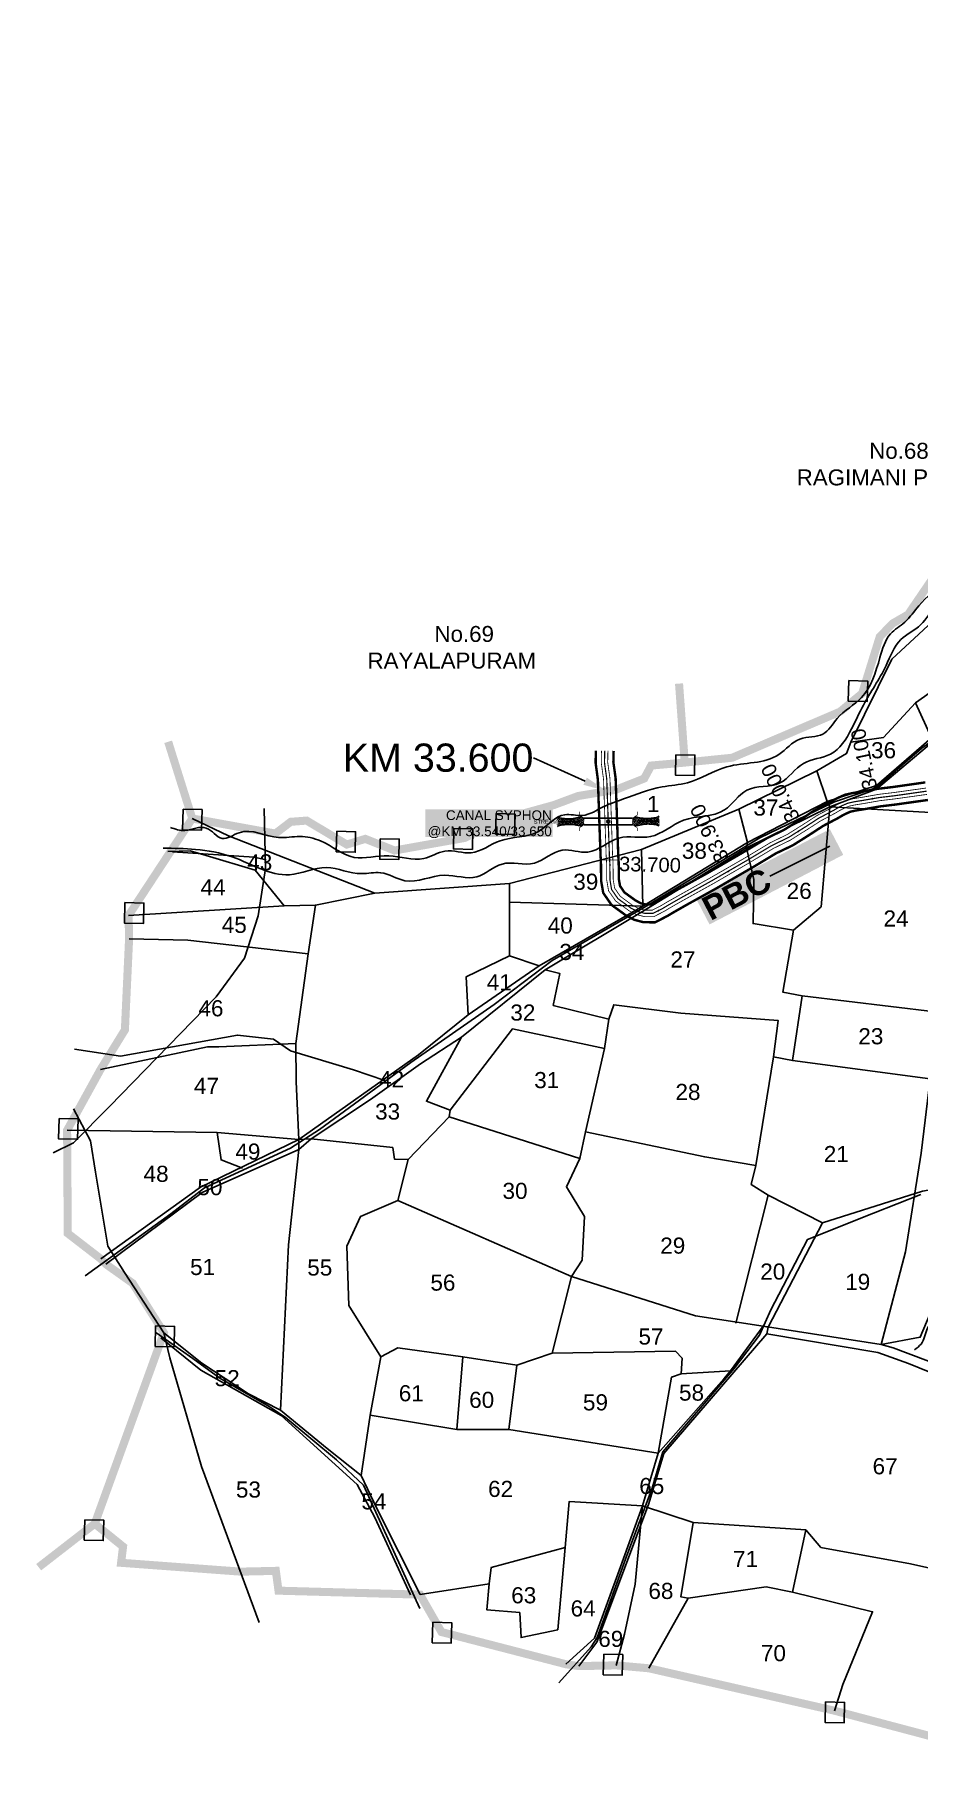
# Model space of a CAD drawing. Header units: inches. Extents: x 200003 to 248779, y 1594258 to 1607376.
# Drawn here: x 200003 to 201100, y 1599759 to 1601906 of the extents above; entities that cross this region are included whole.
import ezdxf
from ezdxf import colors
from ezdxf.entities.mleader import LeaderData, LeaderLine
from ezdxf.enums import TextEntityAlignment as Align
from ezdxf.math import Vec2, Vec3

# ---------------------------------------------------------------- set-up
doc = ezdxf.new("R2010")
doc.units = ezdxf.units.IN
doc.header["$LTSCALE"] = 15
doc.header["$MEASUREMENT"] = 0
doc.linetypes.add('DASHED2', pattern=[0.375, 0.25, -0.125])
doc.linetypes.add('HIDDEN2', pattern=[0.1875, 0.125, -0.0625])
for name, color, linetype in [('CANAL1', 7, 'Continuous'), ('CSMark', 72, 'Continuous'), ('PAPER SIZE', 5, 'Continuous'), ('PLOT', 7, 'Continuous'), ('PLOTS NO', 7, 'Continuous'), ('ROAD', 1, 'Continuous'), ('STREAM', 4, 'Continuous'), ('STRUCTURE', 5, 'Continuous'), ('TEXT', 1, 'Continuous'), ('text2', 7, 'Continuous'), ('VILLAGE BOUNDARY STONES', 1, 'Continuous'), ('VILLAGE BOUNDRY', 5, 'Continuous'), ('VILLAGE STONES', 240, 'Continuous')]:
    doc.layers.add(name, color=color, linetype=linetype)
doc.styles.get("Standard").update_dxf_attribs({"font": 'arial.ttf'})
doc.dimstyles.get("Standard").update_dxf_attribs({"dimtxt": 0.18, "dimasz": 0.18, "dimexe": 0.18, "dimexo": 0.0625, "dimgap": 0.09, "dimtad": 0, "dimtih": 1, "dimtoh": 1, "dimdec": 4, "dimzin": 0, "dimdsep": 46, "dimtxsty": 'Standard', "dimcen": 0.09, "dimadec": 0, "dimazin": 0, "dimtfac": 1, "dimtdec": 4, "dimtofl": 0, "dimtmove": 0, "dimatfit": 3, "dimfxl": 1, "dimtolj": 1, "dimtzin": 0, "dimarcsym": 0})

# ---------------------------------------------------------------- blocks, each defined once
blk = doc.blocks.new('UT')
at = {"layer": 'STRUCTURE'}
h = blk.add_hatch(dxfattribs=at)
h.set_pattern_fill('DASH', color=150, scale=8, angle=-39.6278, style=0)
h.set_pattern_definition([(320.372247933, (-4370.464, -6260.8811), (1.40800153113, 0.132407282), [1, -1])])
h.paths.add_polyline_path([(765163, 1700681.9), (765165.6, 1700680.6), (765167.2, 1700680.3), (765169.1, 1700680), (765172.4, 1700679.6), (765176.4, 1700679.3), (765179.5, 1700679.5), (765183.1, 1700679.9), (765187.7, 1700680.9), (765188.9, 1700681.2), (765193.1, 1700682.2), (765196.1, 1700680.2), (765196.1, 1700672.2), (765193.1, 1700670.2), (765190.5, 1700670.8), (765188.1, 1700671.3), (765185.5, 1700671.8), (765183.6, 1700672.1), (765181, 1700672.5), (765180.3, 1700672.5), (765178.5, 1700672.6), (765176.7, 1700672.6), (765174.6, 1700672.5), (765172.5, 1700672.3), (765170.4, 1700672), (765168.5, 1700671.7), (765166.1, 1700671.2), (765165, 1700670.8), (765163, 1700669.7)])
h.paths.add_polyline_path([(765259.1, 1700682.2), (765256.1, 1700680.2), (765256.1, 1700672.2), (765259.1, 1700670.2), (765261.9, 1700671), (765264.4, 1700671.6), (765266.4, 1700672), (765269.1, 1700672.5), (765272.7, 1700673), (765276.1, 1700673.1), (765278.6, 1700672.9), (765281.2, 1700672.7), (765283.9, 1700672.3), (765286.4, 1700671.9), (765288, 1700671.3), (765289.2, 1700670.6), (765289.1, 1700682.7), (765287.6, 1700681.8), (765285.7, 1700681.2), (765283, 1700680.7), (765281.2, 1700680.4), (765276.7, 1700679.9), (765272.7, 1700679.9), (765268.7, 1700680.3), (765264.8, 1700681), (765261.2, 1700681.7)])
at = {"layer": 'STRUCTURE', "color": 150, "const_width": 0.628}
for points in [[(765190.1, 1700688.2), (765190.1, 1700684.2), (765196.1, 1700680.2), (765256.1, 1700680.2), (765262.1, 1700684.2), (765262.1, 1700688.2)], [(765190.1, 1700664.2), (765190.1, 1700668.2), (765196.1, 1700672.2), (765256.1, 1700672.2), (765262.1, 1700668.2), (765262.1, 1700664.2)]]:
    blk.add_lwpolyline(points, dxfattribs=at)
at = {"layer": 'STRUCTURE', "color": 150}
for points in [[(765196.1, 1700680.2), (765256.1, 1700680.2)], [(765196.1, 1700672.2), (765256.1, 1700672.2)], [(765196.1, 1700672.2), (765256.1, 1700672.2)]]:
    blk.add_lwpolyline(points, dxfattribs=at)
at = {"layer": 'STRUCTURE', "color": 0}
blk.add_circle((765226.1, 1700676.2), 1.89, dxfattribs=at)
at = {"layer": 'STRUCTURE', "color": 150}
for points in [[(765163, 1700681.9), (765164.4, 1700681.1), (765167.9, 1700680.2), (765171.2, 1700679.8), (765176.1, 1700679.4), (765184.7, 1700680.3), (765193.1, 1700682.2)], [(765163, 1700669.7), (765164.3, 1700670.6), (765167.8, 1700671.6), (765171.2, 1700672.1), (765176, 1700672.6), (765184.7, 1700672), (765193.1, 1700670.2)], [(765289.1, 1700682.7), (765287.8, 1700681.9), (765284.3, 1700680.9), (765280.9, 1700680.4), (765276.1, 1700679.8), (765267.4, 1700680.5), (765259.1, 1700682.2)], [(765289.2, 1700670.6), (765287.8, 1700671.4), (765284.2, 1700672.3), (765280.9, 1700672.7), (765276.1, 1700673.1), (765267.4, 1700672.2), (765259.1, 1700670.2)]]:
    blk.add_spline(points, degree=3, dxfattribs=at)
at = {"layer": 'STRUCTURE', "color": 0}
blk.add_text('STREAM', height=5, dxfattribs=at).set_placement((765148.2, 1700675.8), align=Align.MIDDLE_CENTER)
for points in [[(765190.9, 1700676), (765164.2, 1700675.8)], [(765289.3, 1700676.7), (765265.4, 1700676.4)]]:
    blk.add_leader(points, dimstyle='Standard', override={"dimasz": 10, "dimgap": 0.09, "dimtad": 0}, dxfattribs=at)
blk = doc.blocks.new('PBC')
at = {"layer": 'STRUCTURE', "color": 5, "insert": (13.6, 8.7), "char_height": 30, "width": 181.057, "attachment_point": 1, "rotation": 325.6347, "bg_fill": 1, "box_fill_scale": 1.1, "bg_fill_color": 7, "bg_fill_true_color": 16777215, "bg_fill_transparency": 0}
blk.add_mtext('{\\fArial|b1|i0|c0|p34;\\C256;PBC}', dxfattribs=at)
at = {"layer": 'PAPER SIZE'}
blk.add_leader([(148.6, -102.5), (80.6, -54.7)], dimstyle='Standard', override={"dimasz": 40, "dimgap": 0.09, "dimtad": 0, "dimtfill": 2, "dimtfillclr": 5}, dxfattribs=at)

msp = doc.modelspace()

# ---------------------------------------------------------------- linework, layer by layer
at = {"color": 3}
for p in [(200950.7, 1600917.8), (200716.4, 1600882.4)]:
    msp.add_point(p, dxfattribs=at)
at = {"layer": 'CANAL1', "color": 200, "const_width": 3}
for points in [[(200699.5, 1601017.7), (200699.3, 1601015.6), (200699.1, 1601002.3), (200701.9, 1600981.7), (200704.8, 1600898.1), (200705.2, 1600887.8), (200705.7, 1600878.4), (200705.9, 1600856.5), (200708.5, 1600841.3), (200718.8, 1600826.4), (200736.9, 1600813.2), (200747.3, 1600807.8), (200758.5, 1600804.9), (200772.8, 1600804.7), (200787.9, 1600812.5), (200795.3, 1600816.9), (200812.3, 1600826.6), (200848.9, 1600846.9), (200870.6, 1600859.5), (200892.5, 1600872.1), (200922.8, 1600890.3), (200943.9, 1600900.4), (200956.6, 1600908.4), (200966.2, 1600914.5), (200981.4, 1600924.4), (200999.8, 1600934.1), (201005.1, 1600937.2), (201010.2, 1600939.8), (201015.2, 1600942), (201021.8, 1600943.5), (201032.1, 1600945.1), (201052.8, 1600948.7), (201071.1, 1600950.9), (201111.4, 1600956.6)], [(200721.5, 1601017.5), (200721.3, 1601014.6), (200721.1, 1601003.6), (200723.9, 1600983.6), (200726.8, 1600898.8), (200727.1, 1600888.8), (200727.7, 1600879.1), (200727.9, 1600858.4), (200729.4, 1600849.8), (200734.8, 1600841.9), (200748.6, 1600831.9), (200755.2, 1600828.4), (200761.4, 1600826.9), (200767.6, 1600826.8), (200777.2, 1600831.7), (200784.2, 1600835.9), (200801.6, 1600845.8), (200838.1, 1600866), (200859.6, 1600878.5), (200881.3, 1600891.1), (200912.4, 1600909.6), (200933.2, 1600919.7), (200944.9, 1600927.1), (200954.4, 1600933), (200970.3, 1600943.4), (200989.1, 1600953.4), (200994.6, 1600956.6), (201000.9, 1600959.7), (201008.3, 1600963), (201017.6, 1600965.1), (201028.4, 1600966.8), (201049.6, 1600970.5), (201068.3, 1600972.7), (201108.2, 1600978.4)]]:
    msp.add_lwpolyline(points, dxfattribs=at)
at = {"layer": 'CANAL1', "color": 5, "const_width": 1}
for points in [[(200706.5, 1601017.6), (200706.3, 1601015.3), (200706.1, 1601002.7), (200708.9, 1600982.3), (200711.8, 1600898.4), (200712.1, 1600888.1), (200712.7, 1600878.6), (200712.9, 1600857.1), (200715.1, 1600844), (200723.9, 1600831.3), (200740.6, 1600819.1), (200749.8, 1600814.3), (200759.5, 1600811.9), (200771.2, 1600811.7), (200784.5, 1600818.6), (200791.8, 1600823), (200808.9, 1600832.7), (200845.5, 1600853), (200867.1, 1600865.5), (200888.9, 1600878.1), (200919.5, 1600896.4), (200940.5, 1600906.6), (200952.8, 1600914.4), (200962.5, 1600920.4), (200977.9, 1600930.4), (200996.4, 1600940.2), (201001.7, 1600943.4), (201007.2, 1600946.1), (201013, 1600948.7), (201020.5, 1600950.4), (201030.9, 1600952), (201051.7, 1600955.7), (201070.2, 1600957.9), (201110.4, 1600963.5)], [(200714.5, 1601017.6), (200714.3, 1601014.9), (200714.1, 1601003.2), (200716.9, 1600983), (200719.8, 1600898.6), (200720.1, 1600888.5), (200720.7, 1600878.9), (200720.9, 1600857.8), (200722.7, 1600847.1), (200729.7, 1600837), (200744.9, 1600825.9), (200752.7, 1600821.9), (200760.5, 1600819.9), (200769.3, 1600819.8), (200780.6, 1600825.6), (200787.7, 1600829.9), (200805, 1600839.6), (200841.5, 1600860), (200863.1, 1600872.4), (200884.9, 1600885), (200915.7, 1600903.5), (200936.6, 1600913.6), (200948.6, 1600921.1), (200958.1, 1600927.1), (200973.8, 1600937.3), (200992.5, 1600947.2), (200997.9, 1600950.4), (201003.8, 1600953.4), (201010.5, 1600956.3), (201018.9, 1600958.2), (201029.6, 1600959.9), (201050.6, 1600963.6), (201069.2, 1600965.8), (201109.2, 1600971.4)]]:
    msp.add_lwpolyline(points, dxfattribs=at)
at = {"layer": 'CANAL1', "color": 1, "linetype": 'HIDDEN2', "ltscale": 4}
msp.add_lwpolyline([(200710.5, 1601017.6, 1.5, 1.5, 0), (200710.3, 1601015.1, 1.5, 1.5, 0), (200710.1, 1601002.9, 1.5, 1.5, 0), (200712.9, 1600982.6, 1.5, 1.5, 0), (200715.8, 1600898.5, 1.5, 1.5, 0), (200716.1, 1600888.3, 1.5, 1.5, 0), (200716.7, 1600878.7, 1.5, 1.5, 0), (200716.9, 1600857.5, 1.5, 1.5, 0), (200718.9, 1600845.5, 1.5, 1.5, 0), (200726.8, 1600834.1, 1.5, 1.5, 0), (200742.8, 1600822.5, 1.5, 1.5, 0), (200751.3, 1600818.1, 1.5, 1.5, 0), (200760, 1600815.9, 1.5, 1.5, 0), (200770.2, 1600815.8, 1.5, 1.5, 0), (200782.5, 1600822.1, 1.5, 1.5, 0), (200789.7, 1600826.4, 1.5, 1.5, 0), (200806.9, 1600836.2, 1.5, 1.5, 0), (200843.5, 1600856.5, 1.5, 1.5, 0), (200865.1, 1600869, 1.5, 1.5, 0), (200886.9, 1600881.6, 1.5, 1.5, 0), (200917.6, 1600900, 1.5, 1.5, 0), (200938.5, 1600910.1, 1.5, 1.5, 0), (200950.7, 1600917.8, 1.5, 1.5, 0), (200960.3, 1600923.8, 1.5, 1.5, 0), (200975.8, 1600933.9, 1.5, 1.5, 0), (200994.4, 1600943.7, 1.5, 1.5, 0), (200999.8, 1600946.9, 1.5, 1.5, 0), (201005.5, 1600949.8, 1.5, 1.5, 0), (201011.8, 1600952.5, 1.5, 1.5, 0), (201019.7, 1600954.3, 1.5, 1.5, 0), (201030.3, 1600956, 1.5, 1.5, 0), (201051.2, 1600959.6, 1.5, 1.5, 0), (201069.7, 1600961.8, 1.5, 1.5, 0), (201109.8, 1600967.5, 1.5, 1.5, 0)], format="xyseb", dxfattribs=at)
at = {"layer": 'PLOT'}
for points in [[(201015.6, 1601028.5), (201066.7, 1601131.3), (201139.3, 1601198.9)], [(200307.9, 1600199.2), (200318.2, 1600404.7), (200331, 1600522.7), (200330.8, 1600535.3), (200327.5, 1600606.8), (200327.3, 1600654.3), (200342.3, 1600765.8), (200351.5, 1600826.2), (200425.1, 1600840.8), (200592.1, 1600852.9), (200755.9, 1600895.3), (200876.6, 1600945), (200973.6, 1600992.6), (201010.5, 1601014.1), (201015.6, 1601028.5), (201056.1, 1601034), (201095.8, 1601077.2), (201167.4, 1601127.6)], [(201115.8, 1601033.9), (201095.8, 1601077.2)], [(200085, 1600387.2), (200208.8, 1600476), (200330.8, 1600535.3), (200479.4, 1600640.2), (200540.9, 1600689.9), (200629.1, 1600750.8), (200757.7, 1600825), (200887.4, 1600903.9), (200986.5, 1600954.7), (201047.7, 1600974.7), (201115.8, 1601033.9), (201162.1, 1601032.7)], [(201161.7, 1601027), (201118.5, 1601029.5), (201047.7, 1600970.1), (200989.8, 1600948.2), (200886.4, 1600897.1), (200757.4, 1600818), (200636.3, 1600745.7), (200532.8, 1600662.1), (200481.9, 1600629.2), (200419.9, 1600584.9), (200346, 1600535.9), (200331, 1600522.7), (200211, 1600469.7), (200091.5, 1600380.5)], [(200876.6, 1600945), (200887.4, 1600903.9), (200886.4, 1600897.1), (200895.2, 1600857.8), (200894.5, 1600803.2), (200944.6, 1600795.1), (200978.9, 1600824.1), (200989.8, 1600948.2), (200986.5, 1600954.7), (200973.6, 1600992.6)], [(200425.1, 1600840.8), (200243.6, 1600912.1), (200198.6, 1600933.6)], [(200989.8, 1600948.2), (201159.3, 1600938.6)], [(200312.6, 1600825.3), (200276.8, 1600869.4), (200215.9, 1600887.8), (200195.9, 1600893.5), (200168.3, 1600892.7)], [(200592.4, 1600829.6), (200757.7, 1600825), (200755.9, 1600895.3)], [(200592.1, 1600852.9), (200592.4, 1600829.6), (200592.2, 1600763.2)], [(200351.5, 1600826.2), (200312.6, 1600825.3), (200119.6, 1600813.3)], [(200342.3, 1600765.8), (200193, 1600782.8), (200120.2, 1600784.1)], [(200943.4, 1600633.5), (200955.3, 1600713.7), (200931.3, 1600718.1), (200944.6, 1600795.1)], [(200629.1, 1600750.8), (200592.2, 1600763.2), (200538.3, 1600737), (200540.9, 1600689.9)], [(200645.1, 1600270), (200669, 1600365.2), (200682.3, 1600385.4), (200685.3, 1600439.7), (200662.8, 1600476.4), (200679.3, 1600511.5), (200686.5, 1600544.6), (200709.9, 1600648.3), (200715.6, 1600684.7), (200646.6, 1600701.6), (200654.5, 1600741.3), (200636.3, 1600745.7)], [(200686.5, 1600544.6), (200834.4, 1600513.6), (200897.8, 1600503.1), (200919.9, 1600638), (200925.8, 1600682.8), (200804.7, 1600691.9), (200721.5, 1600702.4), (200715.6, 1600684.7)], [(200955.3, 1600713.7), (201120.6, 1600693.6), (201177.5, 1600689.1)], [(200327.3, 1600654.3), (200231.6, 1600650.3), (200217.6, 1600650.2), (200084.7, 1600622)], [(200669, 1600365.2), (200453.5, 1600459.7), (200466.5, 1600510.5), (200517.5, 1600563.2), (200518.6, 1600571.8), (200489.1, 1600582.8), (200532.8, 1600662.1)], [(200709.9, 1600648.3), (200596.1, 1600672.6), (200518.6, 1600571.8)], [(200919.9, 1600638), (200943.4, 1600633.5), (201114.3, 1600610.5), (201103, 1600518.4), (201083.8, 1600395.7), (201053.5, 1600280.7)], [(200330.8, 1600535.3), (200229.6, 1600543.8), (200043.3, 1600546.7)], [(200679.3, 1600511.5), (200517.5, 1600563.2)], [(200229.6, 1600543.8), (200234.3, 1600509.9), (200260.9, 1600499.7)], [(200330.8, 1600535.3), (200346, 1600535.9), (200447.4, 1600525.2), (200449.7, 1600510.7), (200466.5, 1600510.5)], [(200980.5, 1600431.8), (200913.1, 1600466.1), (200892, 1600479.5), (200897.8, 1600503.1)], [(200662.3, 1599884.1), (200697.7, 1599916.3), (200730, 1600004.9), (200757.4, 1600080.6), (200776.9, 1600145.9), (200858, 1600238.2), (200866.4, 1600248.4), (200906.8, 1600303.6), (200913.1, 1600302.5), (200980.5, 1600431.8), (201104.6, 1600471.2), (201184.4, 1600485.5), (201101.9, 1600289.8), (201053.5, 1600280.7), (200906.8, 1600303.6), (200823.2, 1600316.5), (200669, 1600365.2)], [(200408, 1600118.5), (200419.4, 1600193.3), (200432.7, 1600265.7), (200392.7, 1600329.3), (200390.5, 1600402.8), (200407.2, 1600439.7), (200453.5, 1600459.7)], [(200913.1, 1600466.1), (200873.1, 1600307.5)], [(200469.5, 1599970.3), (200425.3, 1600066.2), (200403.3, 1600107.1), (200308.7, 1600192.6), (200209.4, 1600249.2), (200159.4, 1600289.2)], [(200163.4, 1600295.5), (200210.6, 1600257.6), (200268.4, 1600219.7), (200307.9, 1600199.2), (200365.8, 1600151.8), (200408, 1600118.5), (200427.6, 1600077.4), (200481.2, 1599970.5)], [(200678.2, 1599881.8), (200700.6, 1599911.6), (200764.6, 1600082.4), (200783.6, 1600145.6), (200911.5, 1600294.1), (200913.1, 1600302.5)], [(200911.5, 1600294.1), (201049.2, 1600271.1), (201087.5, 1600257.2), (201189, 1600215.9), (201240.8, 1600197.4), (201282.2, 1600198.4)], [(200601.5, 1600255.3), (200534.5, 1600265.4), (200453.5, 1600276.7), (200432.7, 1600265.7)], [(200805.1, 1600244.6), (200806.4, 1600263.8), (200798.4, 1600272.6), (200645.1, 1600270), (200601.5, 1600255.3), (200591.4, 1600175.6)], [(201282.2, 1600198.4), (201249.2, 1600208.6), (201068.2, 1600276.8), (201053.5, 1600280.7)], [(200419.4, 1600193.3), (200526.9, 1600175.3), (200591.4, 1600175.6), (200776.9, 1600145.9), (200793.3, 1600240.4), (200805.1, 1600244.6), (200866.4, 1600248.4)], [(200534.5, 1600265.4), (200526.9, 1600175.3)], [(201279.1, 1599965.9), (201269.9, 1599968.6), (201090, 1600008.7), (200978.7, 1600028.9), (200959.8, 1600050.9), (200820, 1600059.9), (200757.4, 1600080.6), (200666.4, 1600086.2), (200661.1, 1600028.8), (200652, 1599927), (200606.5, 1599917.2), (200605, 1599948.3), (200564, 1599951.7), (200566.9, 1599984), (200569.5, 1600004.3), (200661.1, 1600028.8)], [(200757.4, 1600080.6), (200748.3, 1599983.3), (200735.1, 1599921.3), (200724.5, 1599882.7)], [(200765.2, 1599879.1), (200813.9, 1599966.3), (200805, 1599967.6), (200820, 1600059.9)], [(200943.3, 1599973.6), (200959.8, 1600050.9)], [(200566.9, 1599984), (200481.2, 1599970.5)], [(200813.9, 1599966.3), (200910.5, 1599980.2), (200943.3, 1599973.6), (201042.8, 1599949.3), (201005.7, 1599859), (200995.7, 1599826.4)]]:
    msp.add_lwpolyline(points, dxfattribs=at)
at = {"layer": 'ROAD'}
for points in [[(200065.5, 1600366), (200171.9, 1600442.9), (200213.8, 1600475.2), (200320.5, 1600524.4), (200356.6, 1600547.5), (200469.9, 1600630.9), (200573, 1600702.8), (200645.1, 1600757.5), (200760.7, 1600824), (200903, 1600909.7), (200995.6, 1600954.4), (201046.8, 1600971.7), (201103.7, 1601020.7), (201118.5, 1601031.4), (201161.4, 1601105.6), (201173.9, 1601132.4)], [(200025.8, 1600518.8), (200051.2, 1600531.3), (200095.9, 1600576.4), (200228.4, 1600712.1), (200263.6, 1600760.2), (200280.4, 1600812.8), (200289.6, 1600871.5), (200287.8, 1600946.1)], [(200174.2, 1600892.1), (200275.2, 1600885.5), (200290.3, 1600882.3)], [(200052.5, 1600647.5), (200109.5, 1600638.6), (200254.6, 1600664.9), (200299.3, 1600659.6), (200320.6, 1600645.3), (200398.8, 1600621.8), (200437.6, 1600608.4)], [(200281.4, 1599935.9), (200210.2, 1600129.3), (200170.8, 1600264.4), (200163.4, 1600295.5), (200114.4, 1600370.3), (200093.7, 1600403), (200078.4, 1600494.9), (200072.5, 1600533.5), (200051.3, 1600573.3)], [(200653.3, 1599861), (200693.4, 1599905.7), (200701.2, 1599917.2), (200738, 1600018.9), (200769.2, 1600102.4), (200782.3, 1600147.7), (200871, 1600251.2), (200902.5, 1600292.4), (200916.6, 1600323.9), (200962.1, 1600411.3), (201043.9, 1600443.7), (201102.8, 1600467.2)], [(200153.2, 1600295.7), (200199.4, 1600263.5), (200232.6, 1600238.9), (200294.2, 1600203.9), (200314, 1600190.8), (200377.4, 1600137.7), (200411, 1600106.4), (200480.9, 1599953.4)]]:
    msp.add_lwpolyline(points, dxfattribs=at)
at = {"layer": 'STREAM'}
for points in [[(202086.1, 1601974.6), (202082.4, 1601950.1), (202056.2, 1601898.3), (202036.9, 1601857.9), (202001.5, 1601816.1), (201965.1, 1601788.7), (201937.9, 1601775.4), (201883.4, 1601766.5), (201809.4, 1601790.5), (201758.7, 1601794.4), (201723.7, 1601782.6), (201698.6, 1601776.1), (201696.2, 1601771.1), (201653.3, 1601758.3), (201618.8, 1601733.8), (201576.2, 1601705.6), (201553.3, 1601697.7), (201520.4, 1601654.8), (201488.4, 1601629.5), (201463.8, 1601605.4), (201413.7, 1601560.4), (201371.7, 1601522.1), (201329, 1601491.9), (201306.6, 1601471.2), (201287.6, 1601446.2), (201256.8, 1601422.7), (201239.7, 1601383.9), (201217.5, 1601358.1), (201183.1, 1601300.9), (201147.7, 1601258.3), (201130, 1601229.1), (201100.2, 1601197.7), (201082.6, 1601177.2), (201065.1, 1601162.8), (201051.9, 1601133.3), (201029, 1601083.6), (200998.7, 1601057.7), (200981.1, 1601038.3), (200952.6, 1601032.2), (200926.6, 1601013.1), (200862.1, 1600997.7), (200813.1, 1600978), (200781.6, 1600972.8), (200733.8, 1600957.8), (200709.4, 1600948.5), (200682.6, 1600937.4), (200660.7, 1600938.3), (200627.5, 1600917.1), (200580.5, 1600906), (200544.8, 1600891.1), (200512.1, 1600893.1), (200485.8, 1600883.8), (200442.3, 1600887.4), (200399.3, 1600885.3), (200357.7, 1600905.8), (200332, 1600911.2), (200305.8, 1600910), (200256.6, 1600915.9), (200235.6, 1600908.8), (200216, 1600921.8), (200189.5, 1600918.7), (200171.4, 1600922.5)], [(200162.4, 1600896.9), (200202.5, 1600895.2), (200248.1, 1600886), (200319.1, 1600863.8), (200365.1, 1600872.6), (200408.7, 1600865.2), (200432.3, 1600866.3), (200462.4, 1600856.4), (200511.7, 1600863.2), (200551.5, 1600861.2), (200583, 1600877.1), (200623.1, 1600878.2), (200657.7, 1600894.3), (200689.4, 1600891.9), (200727.9, 1600909.3), (200767.3, 1600911.2), (200808.1, 1600931.4), (200859.2, 1600944.3), (200886.7, 1600968.7), (200927.7, 1600977.7), (200957.1, 1601002), (200990.5, 1601013.4), (201016.7, 1601044.8), (201031.4, 1601074.3), (201059.4, 1601123.3), (201077.9, 1601155.6), (201102.4, 1601173.9), (201122, 1601199.3), (201144.3, 1601217.8), (201168.6, 1601247.7), (201194.6, 1601281.4), (201207, 1601309.4), (201234.1, 1601340.7), (201258.4, 1601374.7), (201284.5, 1601399.4), (201311.1, 1601425.7), (201332.5, 1601451.6), (201388.8, 1601498.5), (201439.3, 1601549), (201478, 1601582), (201508.7, 1601614.9), (201544.7, 1601643.1), (201585.9, 1601679), (201616.5, 1601701.9), (201639.9, 1601721), (201652, 1601735.9), (201682, 1601746.2), (201713.4, 1601758.2), (201751.7, 1601767.8), (201801.6, 1601781), (201840.4, 1601771.8), (201910.9, 1601759.9), (201947.2, 1601752.3), (201987.8, 1601757.4), (202061.4, 1601824.3), (202099.3, 1601837.8), (202122.7, 1601828), (202128.1, 1601806.3), (202140.8, 1601785), (202177.3, 1601764.7), (202196.9, 1601735.4), (202205.7, 1601675.5), (202212.3, 1601644.9), (202205.1, 1601596.5), (202181.8, 1601557.2), (202162.8, 1601533.9), (202154, 1601506.9), (202150.9, 1601468), (202141.4, 1601430.2), (202130.3, 1601383.9), (202116.5, 1601353.6), (202094.5, 1601327.8), (202081.1, 1601301.5), (202057.6, 1601281.3), (202037.7, 1601245.6), (201994.7, 1601202.5), (201971.1, 1601148.9), (201955.5, 1601104.8), (201927, 1601061.6), (201924.9, 1601014.6), (201927.7, 1600912.1), (201910.4, 1600843.1), (201885.3, 1600805), (201863.5, 1600770.5), (201815.5, 1600754.5), (201755.3, 1600762.5), (201680.2, 1600756), (201636.9, 1600749.4), (201599.1, 1600746.1), (201541.8, 1600714.2), (201463.6, 1600667.4), (201426.5, 1600656.1), (201415.4, 1600649.8), (201356.3, 1600616.1), (201325.9, 1600600.2), (201286.4, 1600558.9), (201262, 1600531.1), (201232, 1600516.5), (201221.8, 1600503.3), (201190.6, 1600491.4), (201180.3, 1600457.1), (201169.1, 1600445.3), (201168.5, 1600419.2), (201150, 1600382.8), (201133, 1600348.7), (201123, 1600318.1), (201110.6, 1600300.2), (201102.9, 1600281.5), (201094.8, 1600274.4)]]:
    msp.add_spline(points, degree=3, dxfattribs=at)
at = {"layer": 'text2', "color": 3, "linetype": 'Continuous', "const_width": 1}
msp.add_lwpolyline([(200706.5, 1600882), (200726.5, 1600882.2)], dxfattribs=at)
at = {"layer": 'text2', "color": 5, "linetype": 'Continuous'}
msp.add_point((201042.3, 1600958.1), dxfattribs=at)
at = {"layer": 'text2', "color": 2, "linetype": 'Continuous'}
for p in [(200716.8, 1600875.7), (200863.8, 1600868.2), (200776.7, 1600819.1)]:
    msp.add_point(p, dxfattribs=at)
at = {"layer": 'VILLAGE BOUNDARY STONES'}
for points in [[(201013.1, 1601104.7), (201036.7, 1601104.2), (201036.1, 1601078.8), (201012.6, 1601079.3)], [(200798.6, 1601012.8), (200822.2, 1601012.3), (200821.6, 1600986.8), (200798.1, 1600987.4)], [(200187.1, 1600945.2), (200210.7, 1600944.6), (200210.1, 1600919.2), (200186.6, 1600919.7)], [(200575.6, 1600939.6), (200599.1, 1600939.1), (200598.5, 1600913.7), (200575, 1600914.2)], [(200377.8, 1600917.7), (200401.3, 1600917.2), (200400.8, 1600891.8), (200377.2, 1600892.3)], [(200523.2, 1600921.2), (200546.7, 1600920.7), (200546.2, 1600895.3), (200522.6, 1600895.8)], [(200431.8, 1600908.5), (200455.4, 1600908), (200454.8, 1600882.6), (200431.3, 1600883.1)], [(200114.9, 1600829.2), (200138.5, 1600828.7), (200137.9, 1600803.3), (200114.4, 1600803.8)], [(200033.4, 1600561.4), (200056.9, 1600560.9), (200056.3, 1600535.5), (200032.8, 1600536)], [(200153.1, 1600304), (200176.7, 1600303.4), (200176.1, 1600278), (200152.6, 1600278.5)], [(200065.2, 1600063.5), (200088.7, 1600063), (200088.2, 1600037.6), (200064.6, 1600038.1)], [(200496.9, 1599936.2), (200520.5, 1599935.7), (200519.9, 1599910.3), (200496.4, 1599910.8)], [(200709.2, 1599896.5), (200732.7, 1599896), (200732.2, 1599870.6), (200708.6, 1599871.1)], [(200984.4, 1599837.3), (201008, 1599836.8), (201007.4, 1599811.4), (200983.9, 1599811.9)]]:
    msp.add_lwpolyline(points, close=True, dxfattribs=at)
at = {"layer": 'VILLAGE BOUNDRY', "linetype": 'DASHED2', "ltscale": 8, "const_width": 10}
msp.add_lwpolyline([(201232.4, 1599763.6), (200995.7, 1599826.4), (200765.2, 1599879.1), (200724.5, 1599882.7), (200678.2, 1599881.8), (200662.3, 1599884.1), (200507.8, 1599924.1), (200481.2, 1599970.5), (200305.6, 1599975.4), (200302.3, 1600000), (200259, 1599999), (200110.3, 1600010), (200112.7, 1600030.1), (200077.6, 1600058.5), (200008, 1600004.5), (200077.6, 1600058.5), (200163.4, 1600295.5), (200124.6, 1600356.9), (200091.5, 1600380.5), (200085, 1600387.2), (200044.1, 1600418.8), (200043.3, 1600546.7), (200084.7, 1600622), (200115, 1600671.2), (200120.2, 1600784.1), (200119.6, 1600813.3), (200198.6, 1600933.6), (200168.7, 1601028.8), (200198.6, 1600933.6), (200301.7, 1600914.9), (200320.8, 1600929.5), (200340.5, 1600931), (200390.3, 1600901.3), (200413.3, 1600908.3), (200449.6, 1600893.9), (200536.8, 1600909.5), (200562.6, 1600922.6), (200587.7, 1600923.3), (200606.8, 1600939.1), (200647, 1600950.2), (200677.4, 1600961.5), (200724.6, 1600969.4), (200759.4, 1600983.2), (200768, 1600999.3), (200809.7, 1601003), (200802.6, 1601101), (200809.7, 1601003), (200868.6, 1601009), (201002.3, 1601066.1), (201029.8, 1601088.8), (201051.6, 1601159), (201067.5, 1601175.5), (201086.8, 1601186.7), (201134.2, 1601256.3)], dxfattribs=at)

# ---------------------------------------------------------------- block references
at = {"layer": 'PAPER SIZE', "rotation": 61.8783944742954}
msp.add_blockref('PBC', (200829.1, 1600816.7), dxfattribs=at)
at = {"layer": 'STRUCTURE', "color": 0}
msp.add_blockref('UT', (-564511.3, -99746.3), dxfattribs=at)

# ---------------------------------------------------------------- texts
at = {"layer": 'CSMark', "color": 1}
for s, rotation, p in [('34.100', 101.8734, (201039.9, 1600969.5)), ('34.000', 115.8987, (200945, 1600930.5)), ('33.900', 115.8987, (200857.1, 1600880.5)), ('33.700', 358.5352, (200728.1, 1600877.4))]:
    msp.add_text(s, height=18, rotation=rotation, dxfattribs=at).set_placement(p, align=Align.MIDDLE_LEFT)
at = {"layer": 'PLOTS NO'}
for s, p in [('36', (201056.4, 1601018.3)), ('1', (200770.5, 1600951.7)), ('37', (200910.4, 1600947.2)), ('43', (200282.4, 1600879.2)), ('38', (200821.6, 1600893.6)), ('44', (200224.4, 1600848.3)), ('39', (200686.9, 1600855.1)), ('26', (200951.7, 1600843.8)), ('45', (200250.7, 1600801.6)), ('40', (200655.2, 1600800.8)), ('24', (201071.8, 1600809.5)), ('34', (200669.7, 1600768)), ('27', (200807.4, 1600758.7)), ('41', (200579.5, 1600730.4)), ('46', (200221.8, 1600698.1)), ('32', (200608.8, 1600692.8)), ('23', (201040.6, 1600663.4)), ('47', (200216.2, 1600601.8)), ('42', (200445.9, 1600610.1)), ('31', (200638.4, 1600609)), ('28', (200813.7, 1600594.3)), ('33', (200441, 1600570)), ('49', (200267.6, 1600520.3)), ('21', (200997.7, 1600517.2)), ('48', (200153.7, 1600492.7)), ('50', (200220.5, 1600476.2)), ('30', (200599.1, 1600471.5)), ('29', (200794.8, 1600403.6)), ('51', (200211.4, 1600377.1)), ('55', (200356.8, 1600376.4)), ('20', (200918.9, 1600371.4)), ('56', (200509.6, 1600357.7)), ('19', (201024.3, 1600358.6)), ('57', (200767.8, 1600290.8)), ('52', (200241.9, 1600239.1)), ('61', (200470.4, 1600220.4)), ('58', (200818.1, 1600221.2)), ('60', (200557.7, 1600212.2)), ('59', (200698.9, 1600209.1)), ('67', (201058.3, 1600129.8)), ('65', (200768.8, 1600105.3)), ('53', (200268.3, 1600100.9)), ('54', (200424, 1600086.3)), ('62', (200581.2, 1600101.7)), ('71', (200885.1, 1600014.7)), ('63', (200609.9, 1599969.7)), ('68', (200780.1, 1599975.1)), ('64', (200683.6, 1599953.4)), ('69', (200717.9, 1599915.6)), ('70', (200919.7, 1599897.9))]:
    msp.add_text(s, height=20, dxfattribs=at).set_placement(p, align=Align.MIDDLE_CENTER)
at = {"layer": 'STRUCTURE', "color": 5, "insert": (200489.1, 1600943.7), "char_height": 12, "width": 155.61, "attachment_point": 1, "bg_fill": 1, "box_fill_scale": 1.1, "bg_fill_color": 7, "bg_fill_true_color": 16777215, "bg_fill_transparency": 0}
msp.add_mtext('\\pxqr;CANAL SYPHON\\P@KM 33.540/33.650', dxfattribs=at)
at = {"layer": 'TEXT', "char_height": 19.816, "width": 234.311, "attachment_point": 1}
for s, insert in [('\\pxqc;   No.68 RAGIMANI PALLE', (200946.8, 1601399.8)), ('\\pxqc;    No.69 RAYALAPURAM', (200403.5, 1601172.5))]:
    msp.add_mtext(s, dxfattribs=dict(at, insert=insert))

# ---------------------------------------------------------------- leaders
at = {"layer": 'VILLAGE STONES', "color": 1}
ml = msp.add_multileader_mtext('Standard', dxfattribs=at)
ml.set_content('KM 33.600', color=1)
ml.set_leader_properties()
ml.build(insert=Vec2(0, 0))
ml.multileader.update_dxf_attribs({"dogleg_length": 0.36, "arrow_head_size": 30})
ctx = ml.context
ctx.base_point, ctx.char_height, ctx.arrow_head_size, ctx.landing_gap_size, ctx.plane_origin = Vec3(200391.2, 1601008.8), 35, 30, 0.09, Vec3(200231.1, 1601017.5)
ctx.text_align_type = 2
notes = []
notes.append((ctx, [(1, (1, 1, 0), (200622, 1601008.8), (-1, 0), 1.396927018504357e-11, [(0, [(200713.4, 1600967.5)], 0, [])])]))
ctx.mtext.insert, ctx.mtext.alignment, ctx.mtext.flow_direction = Vec3(200621.9, 1601026.6), 3, 5
for ctx, leaders in notes:
    for number, flags, end, landing, length, lines in leaders:
        leader = LeaderData()
        leader.index, (leader.has_last_leader_line, leader.has_dogleg_vector, leader.attachment_direction) = number, flags
        leader.last_leader_point, leader.dogleg_vector, leader.dogleg_length = Vec3(end), Vec3(landing), length
        for number, points, colour, breaks in lines:
            line = LeaderLine()
            line.index, line.vertices, line.color, line.breaks = number, Vec3.list(points), colors.encode_raw_color(colour), breaks
            leader.lines.append(line)
        ctx.leaders.append(leader)

doc.saveas('drawing.dxf')
